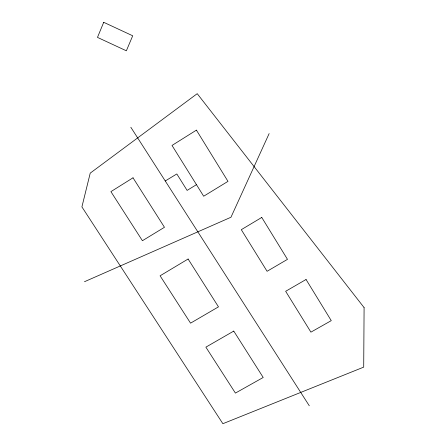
<?xml version="1.0" encoding="UTF-8"?>
<svg xmlns="http://www.w3.org/2000/svg" width="446" height="446" viewBox="0 0 446 446"><rect width="100%" height="100%" fill="white"/><g stroke="black" fill="none" stroke-linecap="round" stroke-linejoin="round"><path stroke-width="0.67" d="M269.139 133.588L230.961 217.252L84.478 281.721M196.463 184.661L187.119 190.403L176.822 173.957L165.243 180.97M130.829 127.249L309.29 405.788M364.092 307.589L363.713 367.125L222.877 423.7L81.908 206.899L90.226 173.132L197.216 93.671L364.092 307.589M103.717 22.3L97.479 37.392L126.352 50.799L132.707 35.78L103.717 22.3M196.418 130.137L172.017 145.441L203.671 196.229L227.984 181.366L196.418 130.137M133.014 177.809L110.909 191.635L142.419 240.717L164.463 227.287L133.014 177.809M188.106 259.02L160.092 275.801L190.554 323.16L218.479 306.859L188.106 259.02M261.757 217.442L241.297 229.679L267.082 271.291L287.48 259.349L261.757 217.442M306.056 279.497L285.657 291.294L310.918 332.147L331.255 320.641L306.056 279.497M233.754 331.088L205.874 347.15L235.416 393.088L263.207 377.478L233.754 331.088"/></g></svg>
